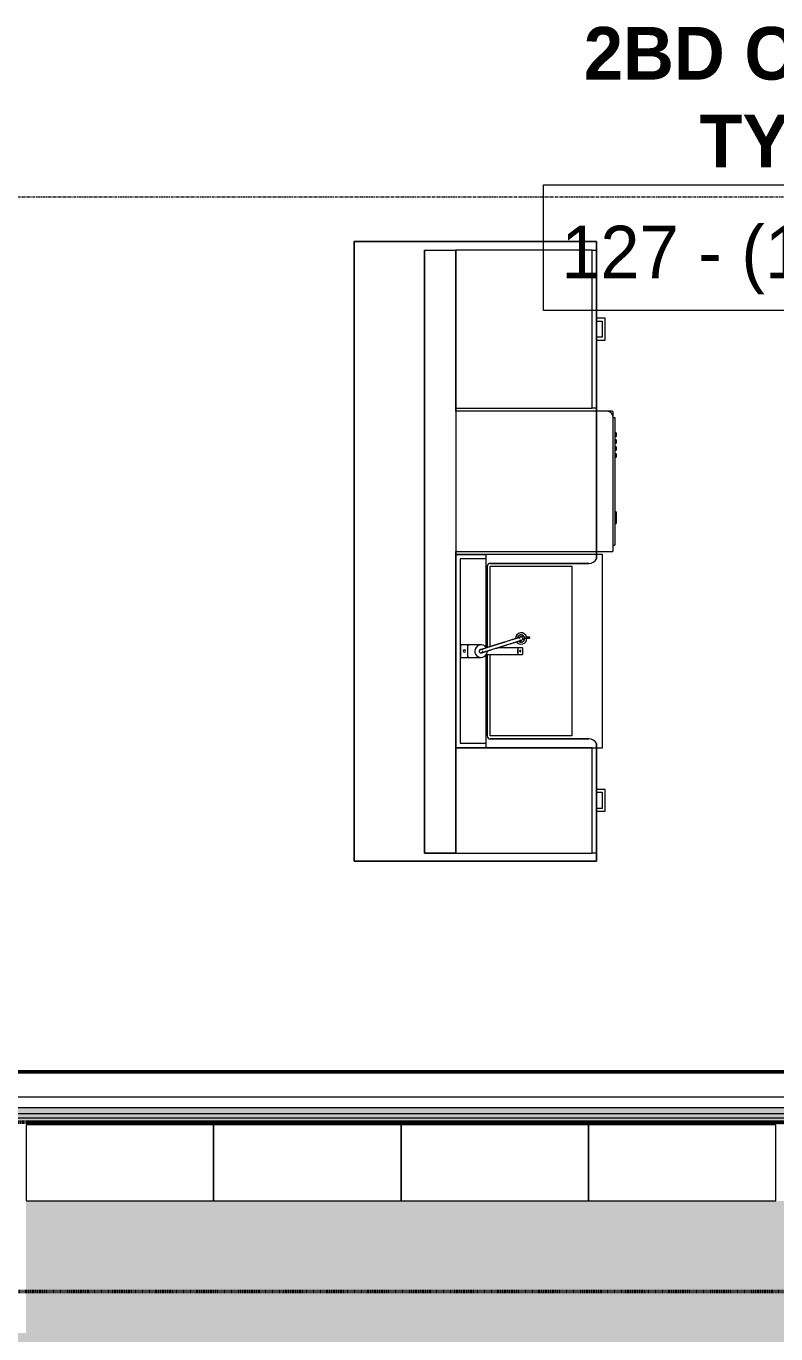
# Model space of a CAD drawing. Header units: inches. Extents: x -4235 to -464, y 9706 to 12425.
# Drawn here: x -3681.6 to -3553.6, y 9972.9 to 10196.4 of the extents above; entities that cross this region are included whole.
import ezdxf

# ---------------------------------------------------------------- set-up
doc = ezdxf.new("R2010")
doc.units = ezdxf.units.IN
doc.header["$MEASUREMENT"] = 0
doc.linetypes.add('Dash 1_16_', pattern=[0.125, 0.0625, -0.0625])
doc.linetypes.add('Grid Line 1_2_', pattern=[0.875, 0.5, -0.125, 0.125, -0.125])
for name, color, linetype, lineweight in [('0-1', 7, 'Continuous', 5), ('0-2', 254, 'Continuous', 9), ('A-AREA-IDEN', 2, 'Continuous', 9), ('A-FLOR-4', 192, 'Continuous', 9), ('A-FLOR-PATT-1', 9, 'Continuous', 9), ('A-WALL-3', 10, 'Continuous', 9), ('A-WALL-4', 254, 'Continuous', 9), ('A-WALL-5', 7, 'Continuous', 9), ('A-WALL-6', 113, 'Continuous', 9), ('A-WALL-7', 113, 'Continuous', 50), ('C-PROP-LINE-1', 91, 'Dash 1_16_', 50), ('E-ELEC-EQPM', 71, 'Continuous', 9), ('P-SANR-FIXT-1', 7, 'Continuous', 9), ('P-SANR-FIXT-2', 254, 'Continuous', 9), ('Q-CASE-1', 10, 'Continuous', 9), ('Q-CASE-2', 254, 'Continuous', 9), ('Q-CASE-3', 7, 'Continuous', 9), ('Q-SPCQ-1', 7, 'Continuous', 9), ('Q-SPCQ-2', 10, 'Continuous', 9), ('Q-SPCQ-3', 254, 'Continuous', 9), ('S-GRID-1', 1, 'Grid Line 1_2_', 9)]:
    doc.layers.add(name, color=color, linetype=linetype, lineweight=lineweight)
doc.styles.add('Century Gothic', font='ufonts.com_century-gothic.ttf', dxfattribs={"height": 9})
doc.styles.add('Century Gothic_B', font='GOTHICB.TTF', dxfattribs={"height": 9})

# ---------------------------------------------------------------- blocks, each defined once
blk = doc.blocks.new('Stainless Steel Farmhous Kitchen Sink - Stainless Steel Farmhous Kitchen Sink-2443921-BACKGROUND - 1ST FLOOR')
at = {"layer": 'P-SANR-FIXT-1'}
for p, q in [((-31, -16.96), (-31, -3)), ((-31, -3), (-17.09, -3)), ((-15.72, -3), (-2, -3)), ((-2, -3), (-2, -16.96)), ((-2, -16.96), (-31, -16.96)), ((-33, -21.16), (-33, -22.2)), ((-33, -22.2), (0, -22.2)), ((0, -22.2), (0, -21.16))]:
    blk.add_line(p, q, dxfattribs=at)
at = {"layer": 'P-SANR-FIXT-2'}
for p, q in [((-17.23, -2.25), (-33, -2.25)), ((-33, -2.25), (-33, -21.16)), ((-0.03, -2.25), (-15.77, -2.25)), ((0, -21.16), (0, -2.25))]:
    blk.add_line(p, q, dxfattribs=at)
blk = doc.blocks.new('Dishwasher_15404 - 34_ counter-547918-BACKGROUND - 1ST FLOOR')
at = {"layer": 'Q-SPCQ-1'}
for p, q in [((25.8, 24), (24, 24)), ((26.68, 24), (25.8, 24)), ((26.87, 22.93), (26.87, 23.8)), ((26.87, 0.2), (26.87, 22.93)), ((26.87, 22.91), (27.12, 22.91)), ((27.12, 22.91), (27.12, 1.09)), ((27.37, 20.28), (27.12, 20.28)), ((27.37, 20.28), (27.37, 19.69)), ((27.12, 19.69), (27.37, 19.69)), ((27.37, 19.1), (27.12, 19.1)), ((27.12, 18.51), (27.37, 18.51)), ((27.37, 17.92), (27.12, 17.92)), ((27.37, 19.1), (27.37, 18.51)), ((27.37, 17.92), (27.37, 17.33)), ((27.12, 17.33), (27.37, 17.33)), ((27.37, 16.74), (27.12, 16.74)), ((27.12, 16.15), (27.37, 16.15)), ((27.37, 16.74), (27.37, 16.15)), ((27.37, 6.79), (27.12, 6.79)), ((27.37, 6.79), (27.37, 5.81)), ((27.12, 4.82), (27.37, 4.82)), ((27.37, 5.81), (27.37, 4.82)), ((26.87, 1.09), (27.12, 1.09)), ((24, 0), (26.68, 0))]:
    blk.add_line(p, q, dxfattribs=at)
for centre, radius, start, end in [((25.8, 22.93), 1.07, 360, 90), ((26.68, 23.8), 0.197, 0, 90), ((26.68, 0.2), 0.197, 270, 360), ((26.68, 0.2), 0.197, 270, 345)]:
    blk.add_arc(centre, radius, start, end, dxfattribs=at)
at = {"layer": 'Q-SPCQ-2'}
blk.add_line((0, 24), (0, 0), dxfattribs=at)
at = {"layer": 'Q-SPCQ-3'}
for p, q in [((24, 24), (0, 24)), ((0, 0), (24, 0))]:
    blk.add_line(p, q, dxfattribs=at)
blk = doc.blocks.new('Base Cabinet 3 Drawer 230 - Base Cabinet 3 Drawer 230 27_-2602705-BACKGROUND - 1ST FLOOR')
at = {"layer": 'Q-CASE-1'}
for p, q in [((-0.64, 24), (-1.14, 24)), ((-0.64, 24), (-1.14, 24)), ((2.11, 24), (2.61, 24)), ((2.11, 24), (2.61, 24))]:
    blk.add_line(p, q, dxfattribs=at)
at = {"layer": 'Q-CASE-2'}
for p, q in [((-12.76, 24), (14.24, 24)), ((-12.76, 23.25), (-12.76, 24)), ((14.24, 23.25), (-12.76, 23.25)), ((-12.76, 23.25), (-12.76, 0)), ((-0.64, 24), (-1.14, 24)), ((2.11, 24), (2.61, 24)), ((14.24, 24), (14.24, 23.25)), ((14.24, 0), (14.24, 23.25)), ((-12.76, 0), (14.24, 0))]:
    blk.add_line(p, q, dxfattribs=at)
at = {"layer": 'Q-CASE-3'}
for p, q in [((2.61, 25.5), (-1.14, 25.5)), ((-1.14, 25.5), (-1.14, 24)), ((-0.64, 24), (-0.64, 25)), ((-0.64, 25), (2.11, 25)), ((2.11, 25), (2.11, 24)), ((2.61, 24), (2.61, 25.5))]:
    blk.add_line(p, q, dxfattribs=at)
blk = doc.blocks.new('Base Cabinet 4 Drawer 254 - Base Cabinet 4 Drawer 254 18_-2579089-BACKGROUND - 1ST FLOOR')
at = {"layer": 'Q-CASE-1'}
for p, q in [((-0.64, 24), (-1.14, 24)), ((-0.64, 24), (-1.14, 24)), ((-0.64, 24), (-1.14, 24)), ((2.11, 24), (2.61, 24)), ((2.11, 24), (2.61, 24)), ((2.11, 24), (2.61, 24))]:
    blk.add_line(p, q, dxfattribs=at)
at = {"layer": 'Q-CASE-2'}
for p, q in [((-8.26, 24), (9.74, 24)), ((-8.26, 23.25), (-8.26, 24)), ((9.74, 23.25), (-8.26, 23.25)), ((-8.26, 23.25), (-8.26, 0)), ((-0.64, 24), (-1.14, 24)), ((2.11, 24), (2.61, 24)), ((9.74, 24), (9.74, 23.25)), ((9.74, 0), (9.74, 23.25)), ((-8.26, 0), (9.74, 0))]:
    blk.add_line(p, q, dxfattribs=at)
at = {"layer": 'Q-CASE-3'}
for p, q in [((2.61, 25.5), (-1.14, 25.5)), ((-1.14, 25.5), (-1.14, 24)), ((-0.64, 24), (-0.64, 25)), ((-0.64, 25), (2.11, 25)), ((2.11, 25), (2.11, 24)), ((2.61, 24), (2.61, 25.5))]:
    blk.add_line(p, q, dxfattribs=at)
blk = doc.blocks.new('Vanity Cabinet-Double Door - 33_-V22-BACKGROUND - 1ST FLOOR')
at = {"layer": 'Q-CASE-1'}
for p, q in [((-15.76, 0), (17.24, 0)), ((17.24, 0), (-15.76, 0)), ((17.24, 0), (-15.76, 0))]:
    blk.add_line(p, q, dxfattribs=at)
at = {"layer": 'Q-CASE-2'}
for p, q in [((-15.76, -5.08), (-15.76, 0)), ((-15.76, 0), (-15.76, -5.08)), ((-15.01, -0.75), (-15.01, -5.08)), ((16.49, -0.75), (-15.01, -0.75)), ((16.49, -5.08), (16.49, -0.75)), ((17.24, 0), (17.24, -5.07)), ((17.24, -5.07), (17.24, 0))]:
    blk.add_line(p, q, dxfattribs=at)
blk = doc.blocks.new('kitchen_faucet_14143 - kitchen_faucet_14143-2439044-BACKGROUND - 1ST FLOOR')
at = {"layer": 'P-SANR-FIXT-1'}
for p, q in [((-6.3, 0.57), (-7.09, 0.57)), ((-7.09, -0.57), (-7.09, 0.57)), ((-0.9, 0.59), (-6.3, 0.59)), ((-6.3, 0.57), (-6.3, 0.59)), ((-6.3, 0.42), (-6.3, 0.5)), ((-6.3, 0.3), (-6.3, 0.4)), ((-6.3, 0.29), (-6.3, 0.15)), ((-6.3, 0.15), (-6.3, 0.29)), ((-6.3, 0.15), (-6.3, -0.15)), ((-6.3, -0.15), (-6.3, 0.15)), ((-3.97, 0.59), (-4.89, 0.59)), ((2.26, 1.08), (0, 1.08)), ((2.34, 1.02), (2.1, 1.02)), ((2.26, 1.08), (2.26, -1.08)), ((3.44, 1.08), (2.34, 1.08)), ((2.34, -1.08), (2.34, 1.08)), ((3.44, 1.08), (3.44, -1.08)), ((-7.58, -2.2), (-8.24, -2.2)), ((-7.41, -2.04), (-6.99, -1.91)), ((-7.09, -0.57), (-6.3, -0.57)), ((-6.3, -0.15), (-6.3, -0.29)), ((-6.3, -0.29), (-6.3, -0.15)), ((-6.3, -0.4), (-6.3, -0.3)), ((-6.3, -0.5), (-6.3, -0.42)), ((-6.3, -0.59), (-6.3, -0.51)), ((-6.3, -0.59), (-2.83, -0.59)), ((-4.89, -0.59), (-3.97, -0.59)), ((-0.94, -0.59), (-0.9, -0.59)), ((0, -1.08), (2.26, -1.08)), ((2.1, -1.02), (2.34, -1.02)), ((2.34, -1.08), (3.44, -1.08)), ((-8.24, -2.4), (-7.58, -2.4)), ((-6.81, -2.46), (-7.23, -2.59))]:
    blk.add_line(p, q, dxfattribs=at)
at = {"layer": 'P-SANR-FIXT-1', "flags": 128}
for points in [[(-0.06, 0.29), (-0.07, 0.29), (-0.07, 0.29), (-0.07, 0.29), (-0.07, 0.29), (-0.07, 0.29), (-0.08, 0.28), (-0.08, 0.28), (-0.09, 0.28), (-0.1, 0.28), (-0.1, 0.28), (-0.11, 0.27), (-0.26, 0.23), (-0.28, 0.22), (-0.3, 0.22), (-0.46, 0.16), (-0.49, 0.16), (-0.51, 0.15), (-0.54, 0.14), (-0.57, 0.13), (-0.6, 0.12), (-0.63, 0.11), (-0.66, 0.1), (-0.69, 0.09), (-0.72, 0.08), (-0.75, 0.07), (-0.78, 0.06), (-0.82, 0.05), (-0.85, 0.04), (-0.89, 0.03), (-0.92, 0.02), (-0.96, 0.01), (-1, 0), (-1.04, -0.02), (-1.07, -0.03), (-1.11, -0.04), (-1.15, -0.05), (-1.2, -0.07), (-1.24, -0.08), (-1.28, -0.09), (-1.32, -0.11), (-1.37, -0.12), (-1.41, -0.14), (-1.46, -0.15), (-1.5, -0.16), (-1.55, -0.18), (-1.6, -0.19), (-1.65, -0.21), (-1.69, -0.23), (-1.74, -0.24), (-1.79, -0.26), (-2.49, -0.48), (-2.55, -0.5), (-2.61, -0.51), (-2.67, -0.53), (-2.72, -0.55), (-2.78, -0.57), (-2.84, -0.59), (-2.9, -0.61), (-2.96, -0.62), (-3.02, -0.64), (-3.08, -0.66), (-3.14, -0.68), (-3.19, -0.7), (-3.25, -0.72), (-3.31, -0.74), (-3.37, -0.76), (-3.43, -0.77), (-3.49, -0.79), (-3.55, -0.81), (-3.61, -0.83), (-3.67, -0.85), (-3.73, -0.87), (-3.79, -0.89), (-3.85, -0.91), (-3.91, -0.92), (-3.97, -0.94), (-4.03, -0.96), (-4.09, -0.98), (-4.15, -1), (-4.21, -1.02), (-4.26, -1.04), (-4.32, -1.05), (-4.94, -1.25), (-4.99, -1.27), (-5.04, -1.28), (-5.09, -1.3), (-5.15, -1.31), (-5.2, -1.33), (-5.44, -1.41), (-5.48, -1.42), (-5.53, -1.43), (-5.57, -1.45), (-5.62, -1.46), (-5.66, -1.48), (-5.7, -1.49), (-5.75, -1.5), (-5.79, -1.52), (-5.83, -1.53), (-5.87, -1.54), (-5.91, -1.56), (-5.95, -1.57), (-5.99, -1.58), (-6.02, -1.59), (-6.06, -1.6), (-6.1, -1.61), (-6.13, -1.63), (-6.17, -1.64), (-6.2, -1.65), (-6.23, -1.66), (-6.26, -1.67), (-6.3, -1.68), (-6.33, -1.69), (-6.36, -1.7), (-6.38, -1.71), (-6.41, -1.71), (-6.44, -1.72), (-6.47, -1.73), (-6.49, -1.74), (-6.52, -1.75), (-6.54, -1.76), (-6.57, -1.76), (-6.59, -1.77), (-6.61, -1.78), (-6.63, -1.78), (-6.65, -1.79), (-6.67, -1.8), (-6.69, -1.8), (-6.71, -1.81), (-6.73, -1.81), (-6.74, -1.82), (-6.76, -1.82), (-6.77, -1.83), (-6.79, -1.83), (-6.8, -1.84), (-6.81, -1.84), (-6.83, -1.84), (-6.84, -1.85), (-6.85, -1.85), (-6.86, -1.85), (-6.87, -1.86), (-6.87, -1.86), (-6.88, -1.86), (-6.89, -1.86), (-6.89, -1.87), (-6.9, -1.87), (-6.9, -1.87), (-6.9, -1.87), (-6.91, -1.87), (-6.91, -1.87), (-6.91, -1.87)], [(0.27, 0.18), (0.21, 0.23), (0.15, 0.28), (0.08, 0.3), (0, 0.3), (-0.08, 0.28), (-0.15, 0.25), (-0.2, 0.2), (-0.24, 0.13), (-0.27, 0.06), (-0.27, 0.01)], [(-0.22, -0.16), (-0.17, -0.22), (-0.1, -0.26), (-0.03, -0.28), (0.05, -0.29), (0.13, -0.27), (0.19, -0.23), (0.25, -0.18), (0.29, -0.12), (0.31, -0.04), (0.32, 0.03), (0.3, 0.11), (0.27, 0.18)], [(-6.61, -1.94), (-6.67, -1.9), (-6.74, -1.87), (-6.82, -1.86), (-6.9, -1.87), (-6.97, -1.9), (-7.03, -1.94), (-7.08, -2), (-7.1, -2.08), (-7.11, -2.15)], [(-7.11, -2.15), (-7.1, -2.23), (-7.08, -2.3), (-7.03, -2.36), (-6.97, -2.41), (-6.9, -2.44), (-6.82, -2.45), (-6.74, -2.44), (-6.67, -2.41), (-6.61, -2.36), (-6.56, -2.3), (-6.53, -2.23), (-6.52, -2.15)], [(0.11, -0.27), (0.11, -0.27), (0.11, -0.27), (0.11, -0.28), (0.11, -0.28), (0.1, -0.28), (0.1, -0.28), (0.09, -0.28), (0.09, -0.28), (0.08, -0.28), (0.07, -0.29), (0.06, -0.29), (-0.08, -0.34), (-0.1, -0.34), (-0.12, -0.35), (-0.14, -0.35), (-0.16, -0.36), (-0.18, -0.37), (-0.2, -0.37), (-0.23, -0.38), (-0.25, -0.39), (-0.27, -0.4), (-0.3, -0.4), (-0.32, -0.41), (-0.35, -0.42), (-0.38, -0.43), (-0.41, -0.44), (-0.44, -0.45), (-0.46, -0.46), (-0.5, -0.47), (-0.53, -0.48), (-0.56, -0.49), (-0.59, -0.5), (-0.62, -0.51), (-0.66, -0.52), (-0.69, -0.53), (-0.73, -0.54), (-0.77, -0.55), (-0.8, -0.56), (-0.84, -0.58), (-0.88, -0.59), (-0.92, -0.6), (-0.96, -0.61), (-1, -0.63), (-1.04, -0.64), (-1.08, -0.65), (-1.13, -0.67), (-1.17, -0.68), (-1.22, -0.69), (-1.26, -0.71), (-1.31, -0.72), (-1.35, -0.74), (-1.4, -0.75), (-1.45, -0.77), (-1.5, -0.78), (-1.54, -0.8), (-1.59, -0.81), (-1.64, -0.83), (-1.69, -0.84), (-1.75, -0.86), (-1.8, -0.88), (-1.85, -0.89), (-1.9, -0.91), (-1.96, -0.93), (-2.01, -0.94), (-2.06, -0.96), (-2.12, -0.98), (-2.18, -1), (-2.23, -1.01), (-2.29, -1.03), (-2.34, -1.05), (-2.4, -1.07), (-2.46, -1.09), (-2.52, -1.1), (-2.57, -1.12), (-2.63, -1.14), (-2.69, -1.16), (-2.75, -1.18), (-2.81, -1.2), (-2.87, -1.21), (-2.93, -1.23), (-2.99, -1.25), (-3.05, -1.27), (-3.1, -1.29), (-3.16, -1.31), (-3.22, -1.33), (-3.28, -1.35), (-3.34, -1.37), (-3.4, -1.38), (-3.46, -1.4), (-3.52, -1.42), (-3.58, -1.44), (-3.64, -1.46), (-3.7, -1.48), (-3.76, -1.5), (-3.82, -1.52), (-3.88, -1.53), (-3.94, -1.55), (-4, -1.57), (-4.05, -1.59), (-4.11, -1.61), (-4.74, -1.8), (-4.79, -1.82), (-4.84, -1.84), (-4.89, -1.85), (-4.94, -1.87), (-4.99, -1.89), (-5.22, -1.96), (-5.27, -1.97), (-5.32, -1.99), (-5.36, -2), (-5.41, -2.02), (-5.45, -2.03), (-5.49, -2.04), (-5.54, -2.06), (-5.58, -2.07), (-5.62, -2.08), (-5.66, -2.1), (-5.7, -2.11), (-5.74, -2.12), (-5.78, -2.13), (-5.82, -2.15), (-5.85, -2.16), (-5.89, -2.17), (-5.93, -2.18), (-5.96, -2.19), (-6, -2.2), (-6.03, -2.21), (-6.06, -2.22), (-6.09, -2.23), (-6.13, -2.24), (-6.16, -2.25), (-6.19, -2.26), (-6.21, -2.27), (-6.24, -2.28), (-6.27, -2.29), (-6.3, -2.3), (-6.32, -2.3), (-6.35, -2.31), (-6.37, -2.32), (-6.39, -2.33), (-6.42, -2.33), (-6.44, -2.34), (-6.46, -2.35), (-6.48, -2.35), (-6.5, -2.36), (-6.52, -2.37), (-6.54, -2.37), (-6.55, -2.38), (-6.57, -2.38), (-6.59, -2.39), (-6.6, -2.39), (-6.61, -2.4), (-6.63, -2.4), (-6.64, -2.41), (-6.65, -2.41), (-6.66, -2.41), (-6.67, -2.42), (-6.68, -2.42), (-6.69, -2.42), (-6.7, -2.42), (-6.7, -2.43), (-6.71, -2.43), (-6.72, -2.43), (-6.72, -2.43), (-6.72, -2.43), (-6.73, -2.43), (-6.73, -2.43), (-6.73, -2.43), (-6.73, -2.43)]]:
    blk.add_lwpolyline(points, dxfattribs=at)
at = {"layer": 'P-SANR-FIXT-1'}
for centre, radius, start, end in [((-6.69, 0), 0.118, 0, 180), ((0, 0), 1.08, 360, 180), ((2.88, 0), 0.197, 0, 180), ((-6.83, -2.16), 0.984, 34.6289, 180), ((-6.83, -2.16), 0.984, 180, 183.6246), ((-6.83, -2.16), 0.984, 195, 360), ((-6.83, -2.16), 0.63, 45, 180), ((-6.83, -2.16), 0.63, 180, 349.6916), ((-6.83, -2.16), 0.591, 168.6397, 180), ((-6.83, -2.16), 0.591, 180, 227.1165), ((-6.83, -2.16), 0.591, 47.2269, 168.6397), ((-6.69, 0), 0.118, 180, 360), ((0, 0), 1.08, 180, 182.3811), ((0, 0), 1.08, 212.5288, 360), ((2.88, 0), 0.197, 180, 0), ((-6.83, -2.16), 0.591, 227.1165, 345.2352)]:
    blk.add_arc(centre, radius, start, end, dxfattribs=at)
for centre, major_axis, ratio, start_param, end_param in [((-3.97, 0), (0, 0.591), 0.906308, 6.021386, 6.806784), ((-8.24, -2.3), (0, 0.0984), 0.984808, 4.712389, 7.853982), ((-3.97, 0), (0, 0.591), 0.906308, 2.617994, 3.403392), ((-8.24, -2.3), (0, 0.0984), 0.984808, 1.570796, 4.712389)]:
    blk.add_ellipse(centre, major_axis=major_axis, ratio=ratio, start_param=start_param, end_param=end_param, dxfattribs=at)
blk = doc.blocks.new('CTR - 1st Phase - Unit Layouts_rvt-1-BACKGROUND - 1ST FLOOR')
at = {"layer": 'A-WALL-3'}
for p, q in [((-3613.62, 10158.09), (-3613.62, 10055.09)), ((-3613.62, 10158.09), (-3608.25, 10158.09)), ((-3608.25, 10130.59), (-3608.25, 10158.09)), ((-3608.25, 10106.09), (-3608.25, 10106.59)), ((-3608.25, 10055.09), (-3608.25, 10073.09)), ((-3608.25, 10055.09), (-3613.62, 10055.09))]:
    blk.add_line(p, q, dxfattribs=at)
at = {"layer": 'A-WALL-4'}
for p, q in [((-3625.62, 10159.59), (-3584.25, 10159.59)), ((-3625.62, 10053.71), (-3625.62, 10159.59)), ((-3584.25, 10159.59), (-3584.25, 10105.37)), ((-3613.62, 10055.09), (-3613.62, 10158.09)), ((-3613.62, 10158.09), (-3608.25, 10158.09)), ((-3608.25, 10158.09), (-3608.25, 10055.09)), ((-3602.91, 10104.09), (-3602.91, 10090.21)), ((-3585.56, 10104.59), (-3602.41, 10104.59)), ((-3602.91, 10089), (-3602.91, 10075.09)), ((-3602.41, 10074.59), (-3585.56, 10074.59)), ((-3584.25, 10073.81), (-3584.25, 10053.71)), ((-3584.25, 10053.71), (-3625.62, 10053.71)), ((-3613.62, 10055.09), (-3608.25, 10055.09))]:
    blk.add_line(p, q, dxfattribs=at)
for centre, radius, start, end in [((-3585.56, 10106.09), 1.5, 270, 331.1445), ((-3602.41, 10104.09), 0.5, 90, 180), ((-3602.41, 10075.09), 0.5, 180, 270), ((-3585.56, 10073.09), 1.5, 28.8555, 90)]:
    blk.add_arc(centre, radius, start, end, dxfattribs=at)
at = {"layer": 'A-WALL-5'}
for p, q in [((-3625.62, 10159.59), (-3625.62, 10053.71)), ((-3584.25, 10159.59), (-3625.62, 10159.59)), ((-3584.25, 10105.37), (-3584.25, 10159.59)), ((-3602.91, 10090.21), (-3602.91, 10104.09)), ((-3602.41, 10104.59), (-3585.56, 10104.59)), ((-3602.91, 10075.09), (-3602.91, 10089)), ((-3585.56, 10074.59), (-3602.41, 10074.59)), ((-3584.25, 10053.71), (-3584.25, 10073.81)), ((-3625.62, 10053.71), (-3584.25, 10053.71))]:
    blk.add_line(p, q, dxfattribs=at)
for centre, radius, start, end in [((-3585.56, 10106.09), 1.5, 270, 331.1445), ((-3602.41, 10104.09), 0.5, 90, 180), ((-3602.41, 10075.09), 0.5, 180, 270), ((-3585.56, 10073.09), 1.5, 28.8555, 90)]:
    blk.add_arc(centre, radius, start, end, dxfattribs=at)
at = {"layer": '0-2'}
for name, p, rotation in [('Base Cabinet 3 Drawer 230 - Base Cabinet 3 Drawer 230 27_-2602705-BACKGROUND - 1ST FLOOR', (-3608.25, 10145.33), 270.0000000000126), ('Vanity Cabinet-Double Door - 33_-V22-BACKGROUND - 1ST FLOOR', (-3608.25, 10088.85), 89.99999999999488), ('Stainless Steel Farmhous Kitchen Sink - Stainless Steel Farmhous Kitchen Sink-2443921-BACKGROUND - 1ST FLOOR', (-3605.41, 10106.09), 89.9999999999941), ('kitchen_faucet_14143 - kitchen_faucet_14143-2439044-BACKGROUND - 1ST FLOOR', (-3603.95, 10089.59), 180), ('Base Cabinet 4 Drawer 254 - Base Cabinet 4 Drawer 254 18_-2579089-BACKGROUND - 1ST FLOOR', (-3608.25, 10064.83), 270.0000000000126)]:
    blk.add_blockref(name, p, dxfattribs=dict(at, rotation=rotation))
blk.add_blockref('Dishwasher_15404 - 34_ counter-547918-BACKGROUND - 1ST FLOOR', (-3608.25, 10106.59), dxfattribs=at)
blk = doc.blocks.new('262400 - Switchboards and Panelboards - Electric Panel - Generic - 262400 - Switchboards and Panelboards - Electric Panel - Generic-2842581-BACKGROUND - 1ST FLOOR')
at = {"layer": 'E-ELEC-EQPM'}
for p, q in [((32, 13), (0, 13)), ((0, 13), (0, 0)), ((32, 0), (32, 13)), ((0, 0), (32, 0))]:
    blk.add_line(p, q, dxfattribs=at)
blk = doc.blocks.new('Family - ___-2835860-BACKGROUND - 1ST FLOOR')
at = {"layer": 'C-PROP-LINE-1'}
blk.add_line((-2636.92, 9980.19), (-3860.72, 9980.19), dxfattribs=at)
blk = doc.blocks.new('Family - ___-2835903-BACKGROUND - 1ST FLOOR')
at = {"layer": 'C-PROP-LINE-1'}
blk.add_line((-2096.82, 10009.09), (-3831.82, 10009.09), dxfattribs=at)
blk = doc.blocks.new('Family - ___-2835932-BACKGROUND - 1ST FLOOR')
at = {"layer": 'C-PROP-LINE-1'}
blk.add_line((-2067.92, 9980.19), (-3860.72, 9980.19), dxfattribs=at)

msp = doc.modelspace()

# ---------------------------------------------------------------- hatches: boundary and pattern name
at = {"layer": 'A-FLOR-PATT-1'}
h = msp.add_hatch(dxfattribs=at)
h.set_pattern_fill('FP_5', color=256, style=0, pattern_type=2)
h.set_pattern_definition([(0, (0, 0), (15.36, 3.84), [1.267, -10.253, 1.267, -10.253, -61.44]), (0, (0, 0), (15.36, 3.84), [-23.04, 1.267, -21.773, 1.267, -10.253, -26.88]), (0, (0, 0), (15.36, 3.84), [-57.6, 1.267, -6.413, 1.267, -17.933]), (120, (5.76, 1.92), (-11.0055376, 11.3821502), [1.267, -10.253, 1.267, -10.253, -61.44]), (120, (5.76, 1.92), (-11.0055376, 11.3821502), [-23.04, 1.267, -21.773, 1.267, -10.253, -26.88]), (120, (5.76, 1.92), (-11.0055376, 11.3821502), [-57.6, 1.267, -6.413, 1.267, -17.933]), (240, (7.68, 9.6), (-4.3544624, -15.2221502), [1.267, -10.253, 1.267, -10.253, -61.44]), (240, (7.68, 9.6), (-4.3544624, -15.2221502), [-23.04, 1.267, -21.773, 1.267, -10.253, -26.88]), (240, (7.68, 9.6), (-4.3544624, -15.2221502), [-57.6, 1.267, -6.413, 1.267, -17.933])])
h.paths.add_polyline_path([(-2629.88, 9888.19), (-2594.55, 9888.19), (-2594.55, 9889.69), (-2594.5, 9889.68), (-2594.34, 9889.48), (-2594.27, 9888.51), (-2591.82, 9888.51), (-2591.76, 9889.48), (-2591.55, 9889.69), (-2591.55, 9888.19), (-2556.21, 9888.19), (-2556.21, 9889.69), (-2556.16, 9889.68), (-2556, 9889.48), (-2555.94, 9888.51), (-2553.49, 9888.51), (-2553.42, 9889.48), (-2553.21, 9889.69), (-2553.21, 9888.19), (-2517.87, 9888.19), (-2517.87, 9889.69), (-2517.83, 9889.68), (-2517.66, 9889.48), (-2517.6, 9888.51), (-2515.15, 9888.51), (-2515.09, 9889.48), (-2514.87, 9889.69), (-2514.87, 9888.19), (-2479.54, 9888.19), (-2479.54, 9889.69), (-2479.49, 9889.68), (-2479.33, 9889.48), (-2479.26, 9888.51), (-2476.81, 9888.51), (-2476.75, 9889.48), (-2476.54, 9889.69), (-2476.54, 9888.19), (-2441.2, 9888.19), (-2441.2, 9889.69), (-2441.15, 9889.68), (-2440.99, 9889.48), (-2440.93, 9888.51), (-2438.48, 9888.51), (-2438.41, 9889.48), (-2438.2, 9889.69), (-2438.2, 9888.19), (-2402.86, 9888.19), (-2402.86, 9889.69), (-2402.82, 9889.68), (-2402.65, 9889.48), (-2402.59, 9888.51), (-2400.14, 9888.51), (-2400.08, 9889.48), (-2399.86, 9889.69), (-2399.86, 9888.19), (-2364.53, 9888.19), (-2364.53, 9889.69), (-2364.48, 9889.68), (-2364.32, 9889.48), (-2364.25, 9888.51), (-2361.8, 9888.51), (-2361.74, 9889.48), (-2361.53, 9889.69), (-2361.53, 9888.19), (-2326.19, 9888.19), (-2326.19, 9889.69), (-2326.14, 9889.68), (-2325.98, 9889.48), (-2325.92, 9888.51), (-2323.47, 9888.51), (-2323.4, 9889.48), (-2323.19, 9889.69), (-2323.19, 9888.19), (-2287.85, 9888.19), (-2287.85, 9889.69), (-2287.81, 9889.68), (-2287.64, 9889.48), (-2287.58, 9888.51), (-2285.13, 9888.51), (-2285.06, 9889.48), (-2284.85, 9889.69), (-2284.85, 9888.19), (-2253.92, 9888.19), (-2253.92, 9954.99), (-2369.12, 9954.99), (-2369.12, 10009.09), (-2348.79, 10009.09), (-2348.79, 10011.59), (-2407.71, 10011.59), (-2407.71, 10008.46), (-2445.74, 10008.46), (-2445.74, 10011.59), (-2692.57, 10011.59), (-2692.57, 10009.09), (-2632.32, 10009.09), (-2632.32, 9888.51), (-2630.16, 9888.51), (-2630.1, 9889.48), (-2629.88, 9889.69), (-2629.88, 9889.48)], flags=0)
h.paths.add_polyline_path([(-1941.32, 9889.69), (-1941.32, 9888.19), (-1940.32, 9888.19), (-1940.32, 9889.69), (-1941.11, 9889.69)], flags=0)
h.paths.add_polyline_path([(-2057.83, 9888.19), (-2057.83, 9889.69), (-2057.79, 9889.68), (-2057.62, 9889.48), (-2057.56, 9888.51), (-2055.11, 9888.51), (-2055.04, 9889.48), (-2054.83, 9889.69), (-2054.83, 9888.19), (-2019.5, 9888.19), (-2019.5, 9889.69), (-2019.45, 9889.68), (-2019.29, 9889.48), (-2019.22, 9888.51), (-2016.77, 9888.51), (-2016.71, 9889.48), (-2016.5, 9889.69), (-2016.5, 9888.19), (-1981.16, 9888.19), (-1981.16, 9889.69), (-1981.11, 9889.68), (-1980.95, 9889.48), (-1980.89, 9888.51), (-1978.44, 9888.51), (-1978.37, 9889.48), (-1978.16, 9889.69), (-1978.16, 9888.19), (-1944.32, 9888.19), (-1944.32, 9889.69), (-1944.28, 9889.68), (-1944.11, 9889.48), (-1944.05, 9888.51), (-1941.6, 9888.51), (-1941.52, 9889.49), (-1941.32, 9889.74), (-1941.11, 9889.9), (-1940.32, 9889.96), (-1940.32, 9892.43), (-1941.11, 9892.48), (-1941.32, 9892.69), (-1940.32, 9892.69), (-1940.32, 9918.04), (-1941.32, 9918.04), (-1941.32, 9918.09), (-1941.11, 9918.25), (-1940.32, 9918.31), (-1940.32, 9920.78), (-1941.11, 9920.83), (-1941.32, 9921.04), (-1940.32, 9921.04), (-1940.32, 9947.89), (-1941.32, 9947.89), (-1941.32, 9947.94), (-1941.11, 9948.1), (-1940.32, 9948.16), (-1940.32, 9950.63), (-1941.11, 9950.68), (-1941.32, 9950.89), (-1940.32, 9950.89), (-1940.32, 9977.74), (-1941.32, 9977.74), (-1941.32, 9977.79), (-1941.11, 9977.95), (-1940.32, 9978.01), (-1940.32, 9980.48), (-1941.11, 9980.53), (-1941.32, 9980.74), (-1940.32, 9980.74), (-1940.32, 10006.09), (-1941.32, 10006.09), (-1941.32, 10006.14), (-1941.11, 10006.3), (-1940.32, 10006.36), (-1940.32, 10008.83), (-1941.11, 10008.88), (-1941.32, 10009.09), (-1940.32, 10009.09), (-1940.32, 10011.59), (-2119.71, 10011.59), (-2119.71, 10009.09), (-2098.7, 10009.09), (-2098.7, 9888.19), (-2096.17, 9888.19), (-2096.17, 9889.69), (-2096.12, 9889.68), (-2095.96, 9889.48), (-2095.9, 9888.51), (-2093.45, 9888.51), (-2093.38, 9889.48), (-2093.17, 9889.69), (-2093.17, 9888.19), (-2070.75, 9888.19)], flags=0)
h.paths.add_polyline_path([(-3332.13, 9935.19), (-3329.12, 9935.19), (-3329.12, 10009.09), (-3289.59, 10009.09), (-3289.59, 10011.59), (-3367.4, 10011.59), (-3367.4, 10008.46), (-3405.42, 10008.46), (-3405.42, 10011.59), (-3480.25, 10011.59), (-3480.25, 10009.09), (-3479.69, 10009.09), (-3479.69, 10008.09), (-3508.69, 10008.09), (-3508.69, 10009.09), (-3508.12, 10009.09), (-3508.12, 10011.59), (-3770.72, 10011.59), (-3770.72, 10008.46), (-3808.75, 10008.46), (-3808.75, 10011.59), (-3829.32, 10011.59), (-3829.32, 9946.44), (-3830.89, 9946.44), (-3830.89, 9944.94), (-3823.32, 9944.94), (-3823.32, 9946.44), (-3823.28, 9946.43), (-3823.11, 9946.23), (-3823.05, 9945.26), (-3820.6, 9945.26), (-3820.53, 9946.23), (-3820.32, 9946.44), (-3820.32, 9944.94), (-3821.82, 9944.94), (-3821.82, 9944.19), (-3830.89, 9944.19), (-3830.88, 9943.19), (-3759.32, 9943.19), (-3759.32, 9935.19), (-3360.16, 9935.19)], flags=0)
h.paths.add_polyline_path([(-3752.59, 9973.09), (-3759.65, 9973.09), (-3759.65, 10009.09), (-3681.65, 10009.09), (-3681.65, 9973.09), (-3720.65, 9973.09)], flags=0)
h.paths.add_polyline_path([(-3444.12, 9995.64), (-3476.12, 9995.64), (-3476.12, 10008.64), (-3412.12, 10008.64), (-3412.12, 9995.64), (-3416.3, 9995.64)], flags=0)
h.paths.add_polyline_path([(-3681.62, 9995.64), (-3681.62, 10008.64), (-3521.62, 10008.64), (-3521.62, 9995.64), (-3649.62, 9995.64)], flags=0)
h.paths.add_polyline_path([(-3214.11, 10009.09), (-3169.52, 10009.09), (-3169.52, 10011.59), (-3214.11, 10011.59), (-3214.11, 10009.83)], flags=0)
h.paths.add_polyline_path([(-3252.76, 10009.09), (-3252.14, 10009.09), (-3252.14, 10011.59), (-3253.46, 10011.59), (-3253.46, 10009.09), (-3252.84, 10009.09)], flags=0)
h.paths.add_polyline_path([(-2887.14, 10009.09), (-2886.39, 10009.09), (-2886.39, 10011.59), (-2984.66, 10011.59), (-2984.66, 10009.09), (-2887.89, 10009.09)], flags=0)
h.paths.add_polyline_path([(-3103.16, 10009.09), (-3060.14, 10009.09), (-3060.14, 10011.59), (-3103.72, 10011.59), (-3103.72, 10009.09)], flags=0)
h.paths.add_polyline_path([(-3131.6, 10009.09), (-3131.6, 10011.59), (-3141.65, 10011.59), (-3141.65, 10009.09), (-3132.16, 10009.09)], flags=0)
h.paths.add_polyline_path([(-2713.07, 10009.09), (-2694.32, 10009.09), (-2694.32, 10011.59), (-2718.29, 10011.59), (-2718.29, 10009.09), (-2715.45, 10009.09)], flags=0)
h.paths.add_polyline_path([(-2848.94, 10009.09), (-2848.94, 10011.59), (-2850.26, 10011.59), (-2850.26, 10009.09), (-2849.56, 10009.09)], flags=0)
h.paths.add_polyline_path([(-3020.79, 10009.09), (-3020.79, 10011.59), (-3022.11, 10011.59), (-3022.11, 10009.09), (-3021.41, 10009.09)], flags=0)
h.paths.add_polyline_path([(-2810.54, 10009.09), (-2810.54, 10011.59), (-2810.91, 10011.59), (-2810.91, 10009.09)], flags=0)
h.paths.add_polyline_path([(-2746.16, 10009.09), (-2746.16, 10011.59), (-2772.51, 10011.59), (-2772.51, 10009.09), (-2746.72, 10009.09)], flags=0)
h.paths.add_polyline_path([(-2312.66, 10009.09), (-2311.34, 10009.09), (-2311.34, 10011.59), (-2312.66, 10011.59), (-2312.66, 10009.84)], flags=0)
h.paths.add_polyline_path([(-2157.74, 10009.09), (-2157.74, 10011.59), (-2273.31, 10011.55), (-2273.31, 10009.09), (-2158.49, 10009.09)], flags=0)

# ---------------------------------------------------------------- linework, layer by layer
at = {"layer": 'A-AREA-IDEN', "flags": 128}
msp.add_lwpolyline([(-3593.28, 10169.28), (-3501.79, 10169.28), (-3501.79, 10147.78), (-3593.28, 10147.78)], close=True, dxfattribs=at)
at = {"layer": 'A-FLOR-4'}
msp.add_line((-3770.72, 10011.59), (-3508.12, 10011.59), dxfattribs=at)
at = {"layer": 'A-WALL-6'}
for p, q in [((-3770.72, 10013.4), (-3508.12, 10013.4)), ((-3769.97, 10009.84), (-3406.17, 10009.84)), ((-3769.22, 10010.59), (-3508.12, 10010.59))]:
    msp.add_line(p, q, dxfattribs=at)
at = {"layer": 'A-WALL-7'}
for p, q in [((-3508.12, 10017.71), (-3770.72, 10017.71)), ((-3681.65, 10009.09), (-3405.42, 10009.09))]:
    msp.add_line(p, q, dxfattribs=at)
at = {"layer": 'S-GRID-1'}
msp.add_line((-464.45, 10167.19), (-4185.7, 10167.19), dxfattribs=at)

# ---------------------------------------------------------------- block references
at = {"layer": '0-1'}
msp.add_blockref('CTR - 1st Phase - Unit Layouts_rvt-1-BACKGROUND - 1ST FLOOR', (0, 0), dxfattribs=at)
at = {"layer": 'C-PROP-LINE-1'}
for name in ['Family - ___-2835860-BACKGROUND - 1ST FLOOR', 'Family - ___-2835932-BACKGROUND - 1ST FLOOR', 'Family - ___-2835903-BACKGROUND - 1ST FLOOR']:
    msp.add_blockref(name, (0, 0), dxfattribs=at)
at = {"layer": 'E-ELEC-EQPM', "rotation": 180}
for p in [(-3649.62, 10008.64), (-3617.62, 10008.64), (-3585.62, 10008.64), (-3553.62, 10008.64)]:
    msp.add_blockref('262400 - Switchboards and Panelboards - Electric Panel - Generic - 262400 - Switchboards and Panelboards - Electric Panel - Generic-2842581-BACKGROUND - 1ST FLOOR', p, dxfattribs=at)

# ---------------------------------------------------------------- texts
at = {"layer": 'A-AREA-IDEN', "char_height": 9, "attachment_point": 1}
for s, insert, width, style in [('2BD C - ADA', (-3586.41, 10196.25), 93.93, 'Century Gothic_B'), ('TYPE B', (-3566.66, 10181.25), 46.359, 'Century Gothic_B'), ('127 - (1103 SF)', (-3590.28, 10162.28), 103.323, 'Century Gothic')]:
    msp.add_mtext(s, dxfattribs=dict(at, insert=insert, width=width, style=style))

doc.saveas('drawing.dxf')
